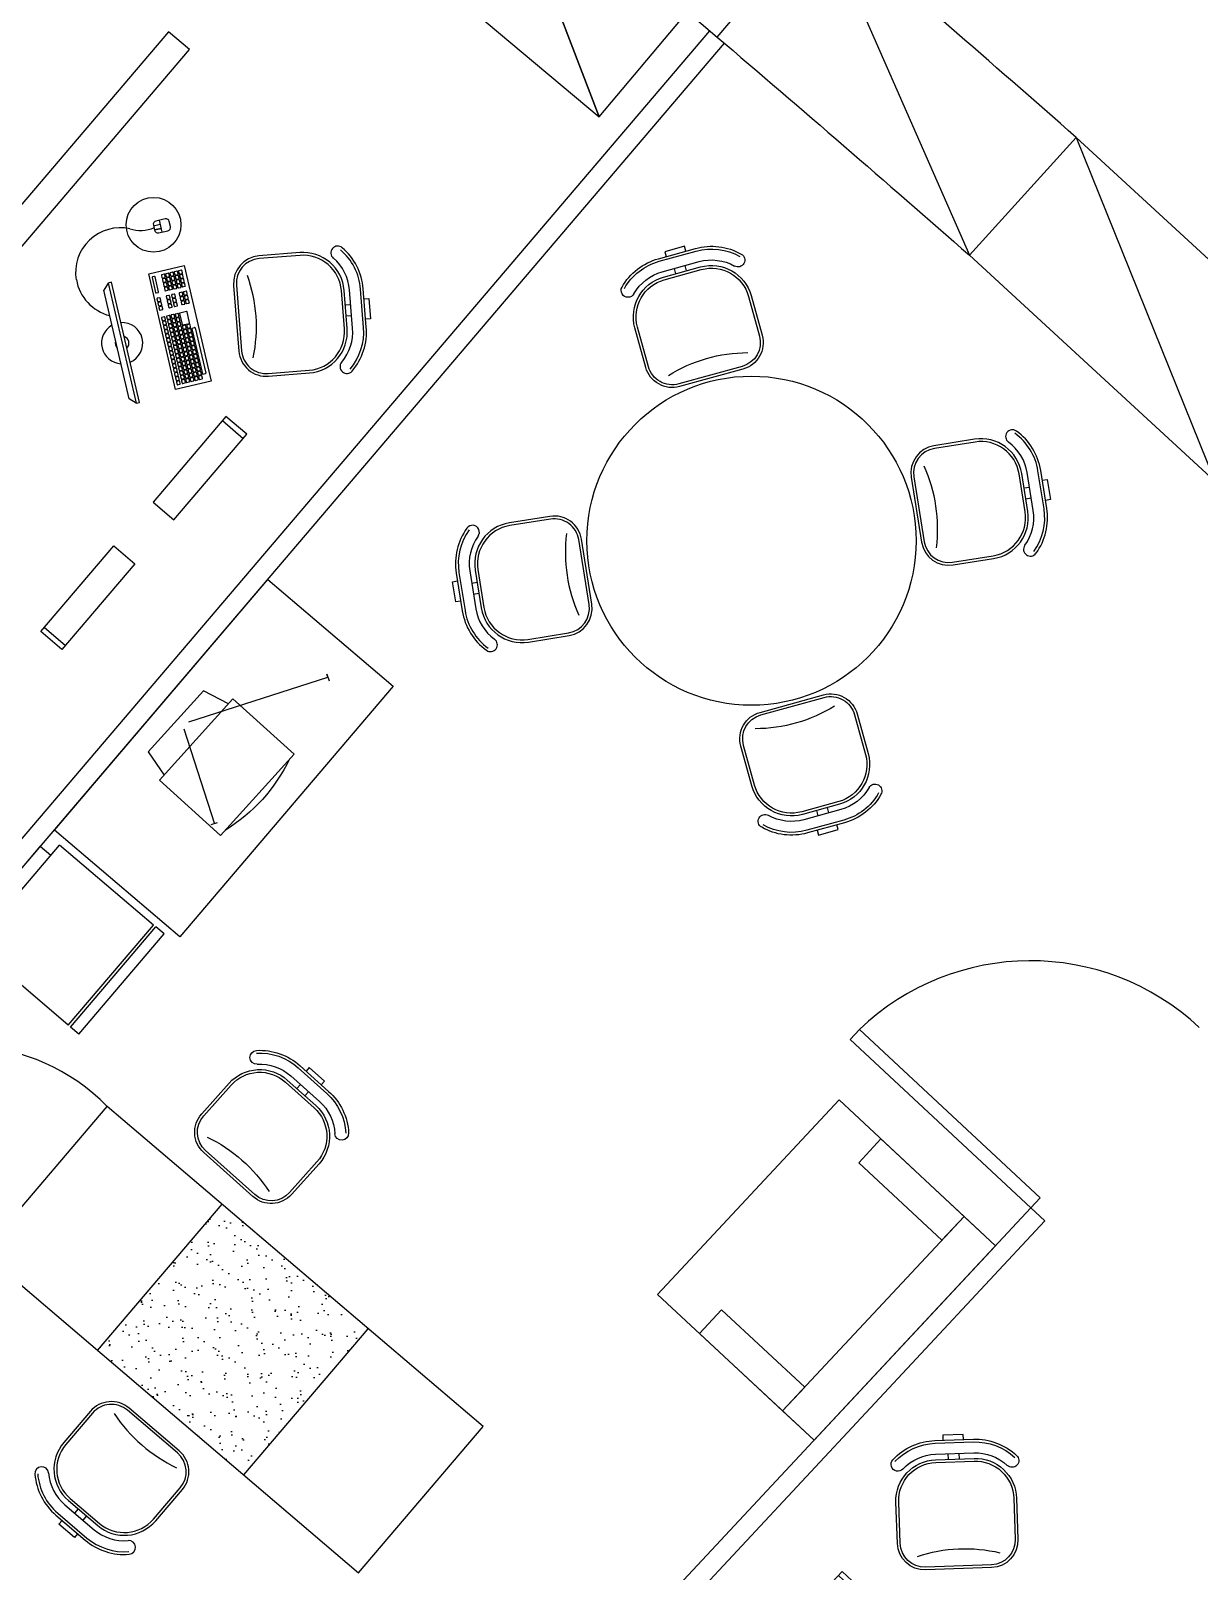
# Model space of a CAD drawing. Extents: x -1.7 to 87, y -33.6 to 19.
# Drawn here: x 64.12 to 68.38, y -17.84 to -12.22 of the extents above; entities that cross this region are included whole.
import ezdxf

# ---------------------------------------------------------------- set-up
doc = ezdxf.new("R2010")
doc.units = 0
for name, color, linetype in [('AR-ARMÁRIOS', 2, 'Continuous'), ('AR-DIV', 2, 'Continuous'), ('AR-HTC-MOB', 253, 'Continuous'), ('AR-MOB', 2, 'Continuous'), ('AR-POR', 1, 'Continuous')]:
    doc.layers.add(name, color=color, linetype=linetype)

# ---------------------------------------------------------------- blocks, each defined once
blk = doc.blocks.new('CADEIRA-S')
at = {"color": 2}
for p, q in [((0.0718, 0.2686), (-0.0682, 0.2686)), ((0.0718, 0.2186), (-0.0682, 0.2186)), ((0.0718, 0.1986), (-0.0682, 0.1986)), ((-0.2182, 0.0486), (-0.2182, -0.1014)), ((0.2218, -0.1014), (0.2218, 0.0486)), ((-0.1182, -0.2014), (0.1218, -0.2014))]:
    blk.add_line(p, q, dxfattribs=at)
at = {"color": 1}
for p, q in [((0.0718, 0.2586), (-0.0682, 0.2586)), ((0.0718, 0.1886), (-0.0682, 0.1886)), ((-0.0148, 0.1986), (-0.0149, 0.2186)), ((0.0252, 0.1986), (0.0251, 0.2186)), ((-0.2082, 0.0486), (-0.2082, -0.1014)), ((0.2118, -0.1014), (0.2118, 0.0486)), ((-0.1182, -0.1914), (0.1218, -0.1914))]:
    blk.add_line(p, q, dxfattribs=at)
at = {"color": 2}
blk.add_lwpolyline([(-0.032, 0.2686), (-0.032, 0.2867), (0.0426, 0.2867), (0.0426, 0.2686)], dxfattribs=at)
for centre, radius, start, end in [((-0.0682, 0.0486), 0.22, 90, 135), ((0.0718, 0.0486), 0.22, 45, 90), ((-0.2061, 0.1864), 0.025, 135, 315), ((-0.0682, 0.0486), 0.15, 90, 180), ((-0.0682, 0.0486), 0.17, 90, 135), ((0.0718, 0.0486), 0.17, 45, 90), ((0.0718, 0.0486), 0.15, 0, 90), ((0.2097, 0.1864), 0.025, 225, 45), ((-0.1182, -0.1014), 0.1, 180, 270), ((0.1218, -0.1014), 0.1, 270, 0)]:
    blk.add_arc(centre, radius, start, end, dxfattribs=at)
at = {"color": 1}
for centre, radius, start, end in [((-0.0682, 0.0486), 0.21, 90, 135), ((0.0718, 0.0486), 0.21, 45, 90), ((-0.0682, 0.0486), 0.14, 90, 180), ((0.0718, 0.0486), 0.14, 0, 90), ((-0.1182, -0.1014), 0.09, 180, 270), ((0.1218, -0.1014), 0.09, 270, 0), ((-0.0052, -0.6823), 0.5534, 73.6911, 105.2491)]:
    blk.add_arc(centre, radius, start, end, dxfattribs=at)
blk = doc.blocks.new('CPU')
at = {"color": 1}
blk.add_line((1.1721, 1.0512), (1.1721, 0.9512), dxfattribs=at)
blk.add_lwpolyline([(0.7821, 0.9512), (1.1921, 0.9512), (1.1921, 1.0512), (0.7821, 1.0512)], close=True, dxfattribs=at)
blk = doc.blocks.new('estacao de trabalho 290 x 150')
at = {"color": 252}
for p, q in [((-0.691, 0.7737), (-0.5904, 0.9098)), ((-0.681, 0.7663), (-0.5804, 0.9024)), ((-0.5808, 0.9046), (-0.5882, 0.9101)), ((-0.5718, 0.898), (-0.5753, 0.9006)), ((-0.6921, 0.7463), (-0.7165, 0.7132)), ((-0.6832, 0.7659), (-0.6907, 0.7714)), ((-0.6693, 0.7315), (-0.6898, 0.7467)), ((-0.6743, 0.7593), (-0.6777, 0.7619)), ((-0.7501, 0.6937), (-0.7475, 0.6972)), ((-0.7401, 0.6863), (-0.7375, 0.6898)), ((-0.7162, 0.711), (-0.6957, 0.6958)), ((-0.6934, 0.6962), (-0.669, 0.7293)), ((-0.7044, 0.5873), (-0.7381, 0.5416)), ((-0.7289, 0.5348), (-0.6952, 0.5804)), ((-0.6955, 0.5827), (-0.7022, 0.5876)), ((-0.7378, 0.5394), (-0.7311, 0.5345))]:
    blk.add_line(p, q, dxfattribs=at)
at = {"color": 2}
for p, q in [((-0.3423, 0.788), (-0.3379, 0.7583)), ((-0.3379, 0.7583), (-0.5801, 0.4305)), ((-0.8789, 0.4551), (-0.905, 0.4198)), ((-0.8758, 0.4167), (-0.8962, 0.4318)), ((-0.8666, 0.4291), (-0.887, 0.4442)), ((-0.887, 0.4442), (-0.8666, 0.4291)), ((-0.6097, 0.426), (-0.5801, 0.4305))]:
    blk.add_line(p, q, dxfattribs=at)
for points in [[(-0.8381, 0.5953), (-0.5809, 0.9435), (-0.4743, 0.8647), (-0.7315, 0.5165)], [(-1.45, 0), (1.45, 0), (1.45, 0.1), (-1.45, 0.1)]]:
    blk.add_lwpolyline(points, close=True, dxfattribs=at)
at = {"color": 252}
for points in [[(-0.5683, 0.8954), (-0.5753, 0.9006, 0.414214), (-0.5779, 0.9002), (-0.5831, 0.8932, 0.414214), (-0.5827, 0.8906), (-0.5757, 0.8854, 0.414214), (-0.5731, 0.8858), (-0.5679, 0.8928, 0.414214)], [(-0.5588, 0.9083), (-0.5658, 0.9134, 0.414214), (-0.5684, 0.913), (-0.5736, 0.9061, 0.414214), (-0.5732, 0.9034), (-0.5662, 0.8983, 0.414214), (-0.5636, 0.8987), (-0.5584, 0.9057, 0.414214)], [(-0.546, 0.8988), (-0.5529, 0.9039, 0.414214), (-0.5556, 0.9035), (-0.5607, 0.8966, 0.414214), (-0.5603, 0.8939), (-0.5533, 0.8888, 0.414214), (-0.5507, 0.8892), (-0.5456, 0.8962, 0.414214)], [(-0.6064, 0.844), (-0.6133, 0.8491, 0.414214), (-0.616, 0.8487), (-0.6211, 0.8417, 0.414214), (-0.6207, 0.8391), (-0.6137, 0.834, 0.414214), (-0.6111, 0.8344), (-0.606, 0.8413, 0.414214)], [(-0.5969, 0.8568), (-0.6038, 0.862, 0.414214), (-0.6065, 0.8616), (-0.6116, 0.8546, 0.414214), (-0.6112, 0.852), (-0.6042, 0.8468, 0.414214), (-0.6016, 0.8472), (-0.5965, 0.8542, 0.414214)], [(-0.5873, 0.8697), (-0.5943, 0.8748, 0.414214), (-0.5969, 0.8744), (-0.6021, 0.8675, 0.414214), (-0.6017, 0.8648), (-0.5947, 0.8597, 0.414214), (-0.5921, 0.8601), (-0.5869, 0.8671, 0.414214)], [(-0.584, 0.8473), (-0.5909, 0.8525, 0.414214), (-0.5936, 0.8521), (-0.5987, 0.8451, 0.414214), (-0.5983, 0.8425), (-0.5914, 0.8373, 0.414214), (-0.5887, 0.8377), (-0.5836, 0.8447, 0.414214)], [(-0.5778, 0.8826), (-0.5848, 0.8877, 0.414214), (-0.5874, 0.8873), (-0.5926, 0.8804, 0.414214), (-0.5922, 0.8777), (-0.5852, 0.8726, 0.414214), (-0.5826, 0.873), (-0.5774, 0.8799, 0.414214)], [(-0.5745, 0.8602), (-0.5814, 0.8653, 0.414214), (-0.5841, 0.8649), (-0.5892, 0.858, 0.414214), (-0.5888, 0.8553), (-0.5819, 0.8502, 0.414214), (-0.5792, 0.8506), (-0.5741, 0.8575, 0.414214)], [(-0.5711, 0.8378), (-0.5781, 0.843, 0.414214), (-0.5807, 0.8426), (-0.5859, 0.8356, 0.414214), (-0.5855, 0.833), (-0.5785, 0.8278, 0.414214), (-0.5759, 0.8282), (-0.5707, 0.8352, 0.414214)], [(-0.565, 0.8731), (-0.5719, 0.8782, 0.414214), (-0.5746, 0.8778), (-0.5797, 0.8708, 0.414214), (-0.5793, 0.8682), (-0.5724, 0.8631, 0.414214), (-0.5697, 0.8635), (-0.5646, 0.8704, 0.414214)], [(-0.5616, 0.8507), (-0.5686, 0.8558, 0.414214), (-0.5712, 0.8554), (-0.5763, 0.8485, 0.414214), (-0.5759, 0.8458), (-0.569, 0.8407, 0.414214), (-0.5663, 0.8411), (-0.5612, 0.848, 0.414214)], [(-0.5555, 0.8859), (-0.5624, 0.8911, 0.414214), (-0.5651, 0.8907), (-0.5702, 0.8837, 0.414214), (-0.5698, 0.8811), (-0.5629, 0.8759, 0.414214), (-0.5602, 0.8763), (-0.5551, 0.8833, 0.414214)], [(-0.5521, 0.8636), (-0.5591, 0.8687, 0.414214), (-0.5617, 0.8683), (-0.5668, 0.8613, 0.414214), (-0.5664, 0.8587), (-0.5595, 0.8536, 0.414214), (-0.5568, 0.8539), (-0.5517, 0.8609, 0.414214)], [(-0.5487, 0.8412), (-0.5557, 0.8463, 0.414214), (-0.5583, 0.8459), (-0.5635, 0.839, 0.414214), (-0.5631, 0.8363), (-0.5561, 0.8312, 0.414214), (-0.5535, 0.8316), (-0.5483, 0.8385, 0.414214)], [(-0.5426, 0.8764), (-0.5495, 0.8816, 0.414214), (-0.5522, 0.8812), (-0.5573, 0.8742, 0.414214), (-0.5569, 0.8716), (-0.55, 0.8664, 0.414214), (-0.5473, 0.8668), (-0.5422, 0.8738, 0.414214)], [(-0.5392, 0.854), (-0.5462, 0.8592, 0.414214), (-0.5488, 0.8588), (-0.554, 0.8518, 0.414214), (-0.5536, 0.8492), (-0.5466, 0.844, 0.414214), (-0.544, 0.8444), (-0.5388, 0.8514, 0.414214)], [(-0.5331, 0.8893), (-0.54, 0.8944, 0.414214), (-0.5427, 0.894), (-0.5478, 0.8871, 0.414214), (-0.5474, 0.8844), (-0.5405, 0.8793, 0.414214), (-0.5378, 0.8797), (-0.5327, 0.8866, 0.414214)], [(-0.5297, 0.8669), (-0.5367, 0.8721, 0.414214), (-0.5393, 0.8717), (-0.5445, 0.8647, 0.414214), (-0.5441, 0.8621), (-0.5371, 0.8569, 0.414214), (-0.5345, 0.8573), (-0.5293, 0.8643, 0.414214)], [(-0.5264, 0.8445), (-0.5333, 0.8497, 0.414214), (-0.536, 0.8493), (-0.5411, 0.8423, 0.414214), (-0.5407, 0.8397), (-0.5338, 0.8345, 0.414214), (-0.5311, 0.8349), (-0.526, 0.8419, 0.414214)], [(-0.5202, 0.8798), (-0.5272, 0.8849, 0.414214), (-0.5298, 0.8845), (-0.535, 0.8776, 0.414214), (-0.5346, 0.8749), (-0.5276, 0.8698, 0.414214), (-0.525, 0.8702), (-0.5198, 0.8771, 0.414214)], [(-0.5169, 0.8574), (-0.5238, 0.8625, 0.414214), (-0.5265, 0.8621), (-0.5316, 0.8552, 0.414214), (-0.5312, 0.8525), (-0.5242, 0.8474, 0.414214), (-0.5216, 0.8478), (-0.5165, 0.8548, 0.414214)], [(-0.5073, 0.8703), (-0.5143, 0.8754, 0.414214), (-0.5169, 0.875), (-0.5221, 0.8681, 0.414214), (-0.5217, 0.8654), (-0.5147, 0.8603, 0.414214), (-0.5121, 0.8607), (-0.507, 0.8676, 0.414214)], [(-0.501, 0.8466), (-0.508, 0.8518, 0.414214), (-0.5106, 0.8514), (-0.5158, 0.8444, 0.414214), (-0.5154, 0.8418), (-0.5084, 0.8366, 0.414214), (-0.5058, 0.837), (-0.5006, 0.844, 0.414214)], [(-0.4915, 0.8595), (-0.4985, 0.8646, 0.414214), (-0.5011, 0.8642), (-0.5063, 0.8573, 0.414214), (-0.5059, 0.8546), (-0.4989, 0.8495, 0.414214), (-0.4963, 0.8499), (-0.4911, 0.8569, 0.414214)], [(-0.6444, 0.7925), (-0.6513, 0.7976, 0.414214), (-0.654, 0.7972), (-0.6591, 0.7903, 0.414214), (-0.6587, 0.7876), (-0.6518, 0.7825, 0.414214), (-0.6491, 0.7829), (-0.644, 0.7898, 0.414214)], [(-0.6349, 0.8054), (-0.6418, 0.8105, 0.414214), (-0.6445, 0.8101), (-0.6496, 0.8031, 0.414214), (-0.6492, 0.8005), (-0.6423, 0.7954, 0.414214), (-0.6396, 0.7958), (-0.6345, 0.8027, 0.414214)], [(-0.6315, 0.783), (-0.6385, 0.7881, 0.414214), (-0.6411, 0.7877), (-0.6463, 0.7808, 0.414214), (-0.6459, 0.7781), (-0.6389, 0.773, 0.414214), (-0.6363, 0.7734), (-0.6311, 0.7803, 0.414214)], [(-0.6254, 0.8182), (-0.6323, 0.8234, 0.414214), (-0.635, 0.823), (-0.6401, 0.816, 0.414214), (-0.6397, 0.8134), (-0.6328, 0.8082, 0.414214), (-0.6301, 0.8086), (-0.625, 0.8156, 0.414214)], [(-0.622, 0.7958), (-0.629, 0.801, 0.414214), (-0.6316, 0.8006), (-0.6368, 0.7936, 0.414214), (-0.6364, 0.791), (-0.6294, 0.7858, 0.414214), (-0.6268, 0.7862), (-0.6216, 0.7932, 0.414214)], [(-0.6159, 0.8311), (-0.6228, 0.8362, 0.414214), (-0.6255, 0.8358), (-0.6306, 0.8289, 0.414214), (-0.6302, 0.8262), (-0.6233, 0.8211, 0.414214), (-0.6206, 0.8215), (-0.6155, 0.8284, 0.414214)], [(-0.6125, 0.8087), (-0.6195, 0.8139, 0.414214), (-0.6221, 0.8135), (-0.6272, 0.8065, 0.414214), (-0.6268, 0.8039), (-0.6199, 0.7987, 0.414214), (-0.6172, 0.7991), (-0.6121, 0.8061, 0.414214)], [(-0.6091, 0.7863), (-0.6161, 0.7915, 0.414214), (-0.6187, 0.7911), (-0.6239, 0.7841, 0.414214), (-0.6235, 0.7815), (-0.6165, 0.7763, 0.414214), (-0.6139, 0.7767), (-0.6087, 0.7837, 0.414214)], [(-0.603, 0.8216), (-0.61, 0.8267, 0.414214), (-0.6126, 0.8263), (-0.6177, 0.8194, 0.414214), (-0.6173, 0.8167), (-0.6104, 0.8116, 0.414214), (-0.6077, 0.812), (-0.6026, 0.8189, 0.414214)], [(-0.5996, 0.7992), (-0.6066, 0.8043, 0.414214), (-0.6092, 0.8039), (-0.6144, 0.797, 0.414214), (-0.614, 0.7943), (-0.607, 0.7892, 0.414214), (-0.6044, 0.7896), (-0.5992, 0.7966, 0.414214)], [(-0.5935, 0.8345), (-0.6004, 0.8396, 0.414214), (-0.6031, 0.8392), (-0.6082, 0.8322, 0.414214), (-0.6078, 0.8296), (-0.6009, 0.8245, 0.414214), (-0.5982, 0.8249), (-0.5931, 0.8318, 0.414214)], [(-0.5901, 0.8121), (-0.5971, 0.8172, 0.414214), (-0.5997, 0.8168), (-0.6049, 0.8099, 0.414214), (-0.6045, 0.8072), (-0.5975, 0.8021, 0.414214), (-0.5949, 0.8025), (-0.5897, 0.8094, 0.414214)], [(-0.5868, 0.7897), (-0.5937, 0.7948, 0.414214), (-0.5964, 0.7944), (-0.6015, 0.7875, 0.414214), (-0.6011, 0.7848), (-0.5942, 0.7797, 0.414214), (-0.5915, 0.7801), (-0.5864, 0.7871, 0.414214)], [(-0.5806, 0.8249), (-0.5876, 0.8301, 0.414214), (-0.5902, 0.8297), (-0.5954, 0.8227, 0.414214), (-0.595, 0.8201), (-0.588, 0.8149, 0.414214), (-0.5854, 0.8153), (-0.5802, 0.8223, 0.414214)], [(-0.5773, 0.8026), (-0.5842, 0.8077, 0.414214), (-0.5869, 0.8073), (-0.592, 0.8004, 0.414214), (-0.5916, 0.7977), (-0.5846, 0.7926, 0.414214), (-0.582, 0.793), (-0.5769, 0.7999, 0.414214)], [(-0.5678, 0.8154), (-0.5747, 0.8206, 0.414214), (-0.5774, 0.8202), (-0.5825, 0.8132, 0.414214), (-0.5821, 0.8106), (-0.5751, 0.8054, 0.414214), (-0.5725, 0.8058), (-0.5674, 0.8128, 0.414214)], [(-0.5644, 0.7931), (-0.5713, 0.7982, 0.414214), (-0.574, 0.7978), (-0.5791, 0.7908, 0.414214), (-0.5787, 0.7882), (-0.5718, 0.7831, 0.414214), (-0.5691, 0.7835), (-0.564, 0.7904, 0.414214)], [(-0.5582, 0.8283), (-0.5652, 0.8334, 0.414214), (-0.5678, 0.833), (-0.573, 0.8261, 0.414214), (-0.5726, 0.8234), (-0.5656, 0.8183, 0.414214), (-0.563, 0.8187), (-0.5578, 0.8257, 0.414214)], [(-0.5549, 0.8059), (-0.5618, 0.8111, 0.414214), (-0.5645, 0.8107), (-0.5696, 0.8037, 0.414214), (-0.5692, 0.8011), (-0.5623, 0.7959, 0.414214), (-0.5596, 0.7963), (-0.5545, 0.8033, 0.414214)], [(-0.5486, 0.7823), (-0.5555, 0.7874, 0.414214), (-0.5582, 0.787), (-0.5633, 0.7801, 0.414214), (-0.5629, 0.7774), (-0.556, 0.7723, 0.414214), (-0.5533, 0.7727), (-0.5482, 0.7796, 0.414214)], [(-0.5454, 0.8188), (-0.5523, 0.8239, 0.414214), (-0.555, 0.8235), (-0.5601, 0.8166, 0.414214), (-0.5597, 0.8139), (-0.5528, 0.8088, 0.414214), (-0.5501, 0.8092), (-0.545, 0.8162, 0.414214)], [(-0.5391, 0.7952), (-0.546, 0.8003, 0.414214), (-0.5487, 0.7999), (-0.5538, 0.7929, 0.414214), (-0.5534, 0.7903), (-0.5464, 0.7852, 0.414214), (-0.5438, 0.7856), (-0.5387, 0.7925, 0.414214)], [(-0.5359, 0.8317), (-0.5428, 0.8368, 0.414214), (-0.5455, 0.8364), (-0.5506, 0.8295, 0.414214), (-0.5502, 0.8268), (-0.5433, 0.8217, 0.414214), (-0.5406, 0.8221), (-0.5355, 0.829, 0.414214)], [(-0.5295, 0.808), (-0.5365, 0.8132, 0.414214), (-0.5391, 0.8128), (-0.5443, 0.8058, 0.414214), (-0.5439, 0.8032), (-0.5369, 0.798, 0.414214), (-0.5343, 0.7984), (-0.5292, 0.8054, 0.414214)], [(-0.52, 0.8209), (-0.527, 0.826, 0.414214), (-0.5296, 0.8256), (-0.5348, 0.8187, 0.414214), (-0.5344, 0.816), (-0.5274, 0.8109, 0.414214), (-0.5248, 0.8113), (-0.5196, 0.8182, 0.414214)], [(-0.5105, 0.8338), (-0.5175, 0.8389, 0.414214), (-0.5201, 0.8385), (-0.5253, 0.8315, 0.414214), (-0.5249, 0.8289), (-0.5179, 0.8238, 0.414214), (-0.5153, 0.8242), (-0.5101, 0.8311, 0.414214)], [(-0.6729, 0.7539), (-0.6799, 0.759, 0.414214), (-0.6825, 0.7586), (-0.6877, 0.7517, 0.414214), (-0.6873, 0.749), (-0.6803, 0.7439, 0.414214), (-0.6777, 0.7443), (-0.6725, 0.7512, 0.414214)], [(-0.6634, 0.7667), (-0.6704, 0.7719, 0.414214), (-0.673, 0.7715), (-0.6781, 0.7645, 0.414214), (-0.6777, 0.7619), (-0.6708, 0.7567, 0.414214), (-0.6681, 0.7571), (-0.663, 0.7641, 0.414214)], [(-0.66, 0.7444), (-0.667, 0.7495, 0.414214), (-0.6696, 0.7491), (-0.6748, 0.7422, 0.414214), (-0.6744, 0.7395), (-0.6674, 0.7344, 0.414214), (-0.6648, 0.7348), (-0.6596, 0.7417, 0.414214)], [(-0.6539, 0.7796), (-0.6608, 0.7848, 0.414214), (-0.6635, 0.7844), (-0.6686, 0.7774, 0.414214), (-0.6682, 0.7748), (-0.6613, 0.7696, 0.414214), (-0.6586, 0.77), (-0.6535, 0.777, 0.414214)], [(-0.6505, 0.7572), (-0.6575, 0.7624, 0.414214), (-0.6601, 0.762), (-0.6653, 0.755, 0.414214), (-0.6649, 0.7524), (-0.6579, 0.7472, 0.414214), (-0.6553, 0.7476), (-0.6501, 0.7546, 0.414214)], [(-0.6472, 0.7349), (-0.6541, 0.74, 0.414214), (-0.6568, 0.7396), (-0.6619, 0.7326, 0.414214), (-0.6615, 0.73), (-0.6546, 0.7249, 0.414214), (-0.6519, 0.7253), (-0.6468, 0.7322, 0.414214)], [(-0.641, 0.7701), (-0.648, 0.7752, 0.414214), (-0.6506, 0.7748), (-0.6558, 0.7679, 0.414214), (-0.6554, 0.7652), (-0.6484, 0.7601, 0.414214), (-0.6458, 0.7605), (-0.6406, 0.7675, 0.414214)], [(-0.6377, 0.7477), (-0.6446, 0.7529, 0.414214), (-0.6473, 0.7525), (-0.6524, 0.7455, 0.414214), (-0.652, 0.7429), (-0.6451, 0.7377, 0.414214), (-0.6424, 0.7381), (-0.6373, 0.7451, 0.414214)], [(-0.6343, 0.7254), (-0.6413, 0.7305, 0.414214), (-0.6439, 0.7301), (-0.649, 0.7231, 0.414214), (-0.6486, 0.7205), (-0.6417, 0.7154, 0.414214), (-0.639, 0.7158), (-0.6339, 0.7227, 0.414214)], [(-0.6282, 0.7606), (-0.6351, 0.7657, 0.414214), (-0.6378, 0.7653), (-0.6429, 0.7584, 0.414214), (-0.6425, 0.7557), (-0.6355, 0.7506, 0.414214), (-0.6329, 0.751), (-0.6278, 0.758, 0.414214)], [(-0.6248, 0.7382), (-0.6317, 0.7434, 0.414214), (-0.6344, 0.743), (-0.6395, 0.736, 0.414214), (-0.6391, 0.7334), (-0.6322, 0.7282, 0.414214), (-0.6295, 0.7286), (-0.6244, 0.7356, 0.414214)], [(-0.6187, 0.7735), (-0.6256, 0.7786, 0.414214), (-0.6283, 0.7782), (-0.6334, 0.7713, 0.414214), (-0.633, 0.7686), (-0.626, 0.7635, 0.414214), (-0.6234, 0.7639), (-0.6183, 0.7708, 0.414214)], [(-0.6153, 0.7511), (-0.6222, 0.7562, 0.414214), (-0.6249, 0.7558), (-0.63, 0.7489, 0.414214), (-0.6296, 0.7462), (-0.6227, 0.7411, 0.414214), (-0.62, 0.7415), (-0.6149, 0.7484, 0.414214)], [(-0.6119, 0.7287), (-0.6189, 0.7339, 0.414214), (-0.6215, 0.7335), (-0.6267, 0.7265, 0.414214), (-0.6263, 0.7239), (-0.6193, 0.7187, 0.414214), (-0.6167, 0.7191), (-0.6115, 0.7261, 0.414214)], [(-0.6058, 0.764), (-0.6127, 0.7691, 0.414214), (-0.6154, 0.7687), (-0.6205, 0.7617, 0.414214), (-0.6201, 0.7591), (-0.6132, 0.754, 0.414214), (-0.6105, 0.7544), (-0.6054, 0.7613, 0.414214)], [(-0.6024, 0.7416), (-0.6094, 0.7467, 0.414214), (-0.612, 0.7463), (-0.6172, 0.7394, 0.414214), (-0.6168, 0.7367), (-0.6098, 0.7316, 0.414214), (-0.6072, 0.732), (-0.602, 0.7389, 0.414214)], [(-0.5963, 0.7768), (-0.6032, 0.782, 0.414214), (-0.6059, 0.7816), (-0.611, 0.7746, 0.414214), (-0.6106, 0.772), (-0.6037, 0.7668, 0.414214), (-0.601, 0.7672), (-0.5959, 0.7742, 0.414214)], [(-0.5929, 0.7545), (-0.5999, 0.7596, 0.414214), (-0.6025, 0.7592), (-0.6077, 0.7522, 0.414214), (-0.6073, 0.7496), (-0.6003, 0.7445, 0.414214), (-0.5977, 0.7449), (-0.5925, 0.7518, 0.414214)], [(-0.5866, 0.7308), (-0.5935, 0.7359, 0.414214), (-0.5962, 0.7356), (-0.6013, 0.7286, 0.414214), (-0.6009, 0.7259), (-0.594, 0.7208, 0.414214), (-0.5913, 0.7212), (-0.5862, 0.7282, 0.414214)], [(-0.5834, 0.7673), (-0.5904, 0.7725, 0.414214), (-0.593, 0.7721), (-0.5981, 0.7651, 0.414214), (-0.5977, 0.7625), (-0.5908, 0.7573, 0.414214), (-0.5881, 0.7577), (-0.583, 0.7647, 0.414214)], [(-0.5771, 0.7437), (-0.584, 0.7488, 0.414214), (-0.5867, 0.7484), (-0.5918, 0.7415, 0.414214), (-0.5914, 0.7388), (-0.5845, 0.7337, 0.414214), (-0.5818, 0.7341), (-0.5767, 0.741, 0.414214)], [(-0.5739, 0.7802), (-0.5809, 0.7853, 0.414214), (-0.5835, 0.7849), (-0.5886, 0.778, 0.414214), (-0.5882, 0.7753), (-0.5813, 0.7702, 0.414214), (-0.5786, 0.7706), (-0.5735, 0.7775, 0.414214)], [(-0.5676, 0.7566), (-0.5745, 0.7617, 0.414214), (-0.5772, 0.7613), (-0.5823, 0.7543, 0.414214), (-0.5819, 0.7517), (-0.575, 0.7465, 0.414214), (-0.5723, 0.7469), (-0.5672, 0.7539, 0.414214)], [(-0.5581, 0.7694), (-0.565, 0.7746, 0.414214), (-0.5677, 0.7742), (-0.5728, 0.7672, 0.414214), (-0.5724, 0.7646), (-0.5655, 0.7594, 0.414214), (-0.5628, 0.7598), (-0.5577, 0.7668, 0.414214)], [(-0.7474, 0.6796), (-0.7544, 0.6847, 0.414214), (-0.757, 0.6843), (-0.7621, 0.6773, 0.414214), (-0.7617, 0.6747), (-0.7548, 0.6696, 0.414214), (-0.7521, 0.67), (-0.747, 0.6769, 0.414214)], [(-0.7379, 0.6924), (-0.7448, 0.6976, 0.414214), (-0.7475, 0.6972), (-0.7526, 0.6902, 0.414214), (-0.7522, 0.6876), (-0.7453, 0.6824, 0.414214), (-0.7426, 0.6828), (-0.7375, 0.6898, 0.414214)], [(-0.7345, 0.6701), (-0.7415, 0.6752, 0.414214), (-0.7441, 0.6748), (-0.7493, 0.6678, 0.414214), (-0.7489, 0.6652), (-0.7419, 0.6601, 0.414214), (-0.7393, 0.6605), (-0.7341, 0.6674, 0.414214)], [(-0.725, 0.6829), (-0.732, 0.6881, 0.414214), (-0.7346, 0.6877), (-0.7398, 0.6807, 0.414214), (-0.7394, 0.6781), (-0.7324, 0.6729, 0.414214), (-0.7298, 0.6733), (-0.7246, 0.6803, 0.414214)], [(-0.6757, 0.6963), (-0.6826, 0.7014, 0.414214), (-0.6853, 0.701), (-0.6904, 0.694, 0.414214), (-0.69, 0.6914), (-0.6831, 0.6863, 0.414214), (-0.6804, 0.6867), (-0.6753, 0.6936, 0.414214)], [(-0.6662, 0.7091), (-0.6731, 0.7143, 0.414214), (-0.6758, 0.7139), (-0.6809, 0.7069, 0.414214), (-0.6805, 0.7043), (-0.6736, 0.6991, 0.414214), (-0.6709, 0.6995), (-0.6658, 0.7065, 0.414214)], [(-0.6628, 0.6867), (-0.6698, 0.6919, 0.414214), (-0.6724, 0.6915), (-0.6776, 0.6845, 0.414214), (-0.6772, 0.6819), (-0.6702, 0.6767, 0.414214), (-0.6676, 0.6771), (-0.6624, 0.6841, 0.414214)], [(-0.6567, 0.722), (-0.6636, 0.7271, 0.414214), (-0.6663, 0.7267), (-0.6714, 0.7198, 0.414214), (-0.671, 0.7171), (-0.6641, 0.712, 0.414214), (-0.6614, 0.7124), (-0.6563, 0.7193, 0.414214)], [(-0.6533, 0.6996), (-0.6603, 0.7048, 0.414214), (-0.6629, 0.7044), (-0.6681, 0.6974, 0.414214), (-0.6677, 0.6948), (-0.6607, 0.6896, 0.414214), (-0.6581, 0.69), (-0.6529, 0.697, 0.414214)], [(-0.65, 0.6772), (-0.6569, 0.6824, 0.414214), (-0.6596, 0.682), (-0.6647, 0.675, 0.414214), (-0.6643, 0.6724), (-0.6573, 0.6672, 0.414214), (-0.6547, 0.6676), (-0.6496, 0.6746, 0.414214)], [(-0.6438, 0.7125), (-0.6508, 0.7176, 0.414214), (-0.6534, 0.7172), (-0.6586, 0.7103, 0.414214), (-0.6582, 0.7076), (-0.6512, 0.7025, 0.414214), (-0.6486, 0.7029), (-0.6434, 0.7098, 0.414214)], [(-0.6405, 0.6901), (-0.6474, 0.6952, 0.414214), (-0.65, 0.6948), (-0.6552, 0.6879, 0.414214), (-0.6548, 0.6852), (-0.6478, 0.6801, 0.414214), (-0.6452, 0.6805), (-0.6401, 0.6875, 0.414214)], [(-0.6309, 0.703), (-0.6379, 0.7081, 0.414214), (-0.6405, 0.7077), (-0.6457, 0.7008, 0.414214), (-0.6453, 0.6981), (-0.6383, 0.693, 0.414214), (-0.6357, 0.6934), (-0.6305, 0.7003, 0.414214)], [(-0.6246, 0.6793), (-0.6316, 0.6845, 0.414214), (-0.6342, 0.6841), (-0.6394, 0.6771, 0.414214), (-0.639, 0.6745), (-0.632, 0.6693, 0.414214), (-0.6294, 0.6697), (-0.6242, 0.6767, 0.414214)], [(-0.6214, 0.7158), (-0.6284, 0.721, 0.414214), (-0.631, 0.7206), (-0.6362, 0.7136, 0.414214), (-0.6358, 0.711), (-0.6288, 0.7058, 0.414214), (-0.6262, 0.7062), (-0.621, 0.7132, 0.414214)], [(-0.6151, 0.6922), (-0.6221, 0.6973, 0.414214), (-0.6247, 0.6969), (-0.6299, 0.69, 0.414214), (-0.6295, 0.6873), (-0.6225, 0.6822, 0.414214), (-0.6199, 0.6826), (-0.6147, 0.6896, 0.414214)], [(-0.6056, 0.7051), (-0.6126, 0.7102, 0.414214), (-0.6152, 0.7098), (-0.6203, 0.7029, 0.414214), (-0.6199, 0.7002), (-0.613, 0.6951, 0.414214), (-0.6103, 0.6955), (-0.6052, 0.7024, 0.414214)], [(-0.5961, 0.7179), (-0.6031, 0.7231, 0.414214), (-0.6057, 0.7227), (-0.6108, 0.7157, 0.414214), (-0.6104, 0.7131), (-0.6035, 0.7079, 0.414214), (-0.6008, 0.7083), (-0.5957, 0.7153, 0.414214)], [(-0.7942, 0.6161), (-0.8012, 0.6212, 0.414214), (-0.8038, 0.6208), (-0.809, 0.6139, 0.414214), (-0.8086, 0.6112), (-0.8016, 0.6061, 0.414214), (-0.799, 0.6065), (-0.7938, 0.6135, 0.414214)], [(-0.7847, 0.629), (-0.7917, 0.6341, 0.414214), (-0.7943, 0.6337), (-0.7995, 0.6268, 0.414214), (-0.7991, 0.6241), (-0.7921, 0.619, 0.414214), (-0.7895, 0.6194), (-0.7843, 0.6263, 0.414214)], [(-0.7752, 0.6418), (-0.7822, 0.647, 0.414214), (-0.7848, 0.6466), (-0.79, 0.6396, 0.414214), (-0.7896, 0.637), (-0.7826, 0.6318, 0.414214), (-0.78, 0.6322), (-0.7748, 0.6392, 0.414214)], [(-0.7719, 0.6195), (-0.7788, 0.6246, 0.414214), (-0.7815, 0.6242), (-0.7866, 0.6173, 0.414214), (-0.7862, 0.6146), (-0.7793, 0.6095, 0.414214), (-0.7766, 0.6099), (-0.7715, 0.6168, 0.414214)], [(-0.7624, 0.6323), (-0.7693, 0.6375, 0.414214), (-0.772, 0.6371), (-0.7771, 0.6301, 0.414214), (-0.7767, 0.6275), (-0.7698, 0.6223, 0.414214), (-0.7671, 0.6227), (-0.762, 0.6297, 0.414214)], [(-0.7569, 0.6667), (-0.7639, 0.6718, 0.414214), (-0.7665, 0.6714), (-0.7716, 0.6645, 0.414214), (-0.7713, 0.6618), (-0.7643, 0.6567, 0.414214), (-0.7617, 0.6571), (-0.7565, 0.664, 0.414214)], [(-0.7495, 0.6228), (-0.7564, 0.628, 0.414214), (-0.7591, 0.6276), (-0.7642, 0.6206, 0.414214), (-0.7638, 0.618), (-0.7569, 0.6128, 0.414214), (-0.7542, 0.6132), (-0.7491, 0.6202, 0.414214)], [(-0.744, 0.6572), (-0.751, 0.6623, 0.414214), (-0.7536, 0.6619), (-0.7588, 0.655, 0.414214), (-0.7584, 0.6523), (-0.7514, 0.6472, 0.414214), (-0.7488, 0.6476), (-0.7436, 0.6545, 0.414214)], [(-0.7366, 0.6133), (-0.7436, 0.6185, 0.414214), (-0.7462, 0.6181), (-0.7514, 0.6111, 0.414214), (-0.751, 0.6085), (-0.744, 0.6033, 0.414214), (-0.7414, 0.6037), (-0.7362, 0.6107, 0.414214)], [(-0.7211, 0.6406), (-0.7281, 0.6458, 0.414214), (-0.7307, 0.6454), (-0.7359, 0.6384, 0.414214), (-0.7355, 0.6358), (-0.7285, 0.6306, 0.414214), (-0.7259, 0.631), (-0.7207, 0.638, 0.414214)], [(-0.7116, 0.6535), (-0.7186, 0.6586, 0.414214), (-0.7212, 0.6582), (-0.7264, 0.6513, 0.414214), (-0.726, 0.6486), (-0.719, 0.6435, 0.414214), (-0.7164, 0.6439), (-0.7112, 0.6508, 0.414214)], [(-0.7047, 0.629), (-0.7117, 0.6342, 0.414214), (-0.7143, 0.6338), (-0.7195, 0.6268, 0.414214), (-0.7191, 0.6242), (-0.7121, 0.619, 0.414214), (-0.7095, 0.6194), (-0.7043, 0.6264, 0.414214)], [(-0.7021, 0.6664), (-0.7091, 0.6715, 0.414214), (-0.7117, 0.6711), (-0.7169, 0.6641, 0.414214), (-0.7165, 0.6615), (-0.7095, 0.6564, 0.414214), (-0.7069, 0.6568), (-0.7017, 0.6637, 0.414214)], [(-0.6952, 0.6419), (-0.7022, 0.647, 0.414214), (-0.7048, 0.6466), (-0.7099, 0.6397, 0.414214), (-0.7095, 0.637), (-0.7026, 0.6319, 0.414214), (-0.6999, 0.6323), (-0.6948, 0.6392, 0.414214)], [(-0.6857, 0.6548), (-0.6927, 0.6599, 0.414214), (-0.6953, 0.6595), (-0.7004, 0.6525, 0.414214), (-0.7, 0.6499), (-0.6931, 0.6448, 0.414214), (-0.6904, 0.6451), (-0.6853, 0.6521, 0.414214)], [(-0.667, 0.6215), (-0.674, 0.6266, 0.414214), (-0.6766, 0.6262), (-0.6818, 0.6192, 0.414214), (-0.6814, 0.6166), (-0.6744, 0.6115, 0.414214), (-0.6718, 0.6119), (-0.6666, 0.6188, 0.414214)], [(-0.6575, 0.6343), (-0.6645, 0.6395, 0.414214), (-0.6671, 0.6391), (-0.6723, 0.6321, 0.414214), (-0.6719, 0.6295), (-0.6649, 0.6243, 0.414214), (-0.6623, 0.6247), (-0.6571, 0.6317, 0.414214)], [(-0.6341, 0.6665), (-0.6411, 0.6716, 0.414214), (-0.6437, 0.6712), (-0.6489, 0.6643, 0.414214), (-0.6485, 0.6616), (-0.6415, 0.6565, 0.414214), (-0.6389, 0.6569), (-0.6337, 0.6638, 0.414214)], [(-0.8038, 0.6032), (-0.8107, 0.6084, 0.414214), (-0.8134, 0.608), (-0.8185, 0.601, 0.414214), (-0.8181, 0.5984), (-0.8111, 0.5932, 0.414214), (-0.8085, 0.5936), (-0.8034, 0.6006, 0.414214)], [(-0.7909, 0.5937), (-0.7978, 0.5989, 0.414214), (-0.8005, 0.5985), (-0.8056, 0.5915, 0.414214), (-0.8052, 0.5889), (-0.7983, 0.5837, 0.414214), (-0.7956, 0.5841), (-0.7905, 0.5911, 0.414214)], [(-0.7814, 0.6066), (-0.7883, 0.6117, 0.414214), (-0.791, 0.6113), (-0.7961, 0.6044, 0.414214), (-0.7957, 0.6017), (-0.7888, 0.5966, 0.414214), (-0.7861, 0.597), (-0.781, 0.604, 0.414214)], [(-0.778, 0.5842), (-0.785, 0.5894, 0.414214), (-0.7876, 0.589), (-0.7928, 0.582, 0.414214), (-0.7924, 0.5794), (-0.7854, 0.5742, 0.414214), (-0.7828, 0.5746), (-0.7776, 0.5816, 0.414214)], [(-0.7685, 0.5971), (-0.7755, 0.6022, 0.414214), (-0.7781, 0.6018), (-0.7832, 0.5949, 0.414214), (-0.7828, 0.5922), (-0.7759, 0.5871, 0.414214), (-0.7732, 0.5875), (-0.7681, 0.5944, 0.414214)], [(-0.7651, 0.5747), (-0.7721, 0.5799, 0.414214), (-0.7747, 0.5795), (-0.7799, 0.5725, 0.414214), (-0.7795, 0.5699), (-0.7725, 0.5647, 0.414214), (-0.7699, 0.5651), (-0.7647, 0.5721, 0.414214)], [(-0.759, 0.61), (-0.766, 0.6151, 0.414214), (-0.7686, 0.6147), (-0.7737, 0.6077, 0.414214), (-0.7733, 0.6051), (-0.7664, 0.6, 0.414214), (-0.7637, 0.6004), (-0.7586, 0.6073, 0.414214)], [(-0.7556, 0.5876), (-0.7626, 0.5927, 0.414214), (-0.7652, 0.5923), (-0.7704, 0.5854, 0.414214), (-0.77, 0.5827), (-0.763, 0.5776, 0.414214), (-0.7604, 0.578), (-0.7552, 0.5849, 0.414214)], [(-0.7523, 0.5652), (-0.7592, 0.5703, 0.414214), (-0.7619, 0.5699), (-0.767, 0.563, 0.414214), (-0.7666, 0.5603), (-0.7597, 0.5552, 0.414214), (-0.757, 0.5556), (-0.7519, 0.5626, 0.414214)], [(-0.7461, 0.6005), (-0.7531, 0.6056, 0.414214), (-0.7557, 0.6052), (-0.7609, 0.5982, 0.414214), (-0.7605, 0.5956), (-0.7535, 0.5905, 0.414214), (-0.7509, 0.5909), (-0.7457, 0.5978, 0.414214)], [(-0.7428, 0.5781), (-0.7497, 0.5832, 0.414214), (-0.7524, 0.5828), (-0.7575, 0.5759, 0.414214), (-0.7571, 0.5732), (-0.7502, 0.5681, 0.414214), (-0.7475, 0.5685), (-0.7424, 0.5754, 0.414214)], [(-0.7333, 0.5909), (-0.7402, 0.5961, 0.414214), (-0.7429, 0.5957), (-0.748, 0.5887, 0.414214), (-0.7476, 0.5861), (-0.7407, 0.5809, 0.414214), (-0.738, 0.5813), (-0.7329, 0.5883, 0.414214)], [(-0.7238, 0.6038), (-0.7307, 0.609, 0.414214), (-0.7334, 0.6086), (-0.7385, 0.6016, 0.414214), (-0.7381, 0.599), (-0.7311, 0.5938, 0.414214), (-0.7285, 0.5942), (-0.7234, 0.6012, 0.414214)], [(-0.6766, 0.6086), (-0.6835, 0.6137, 0.414214), (-0.6862, 0.6133), (-0.6913, 0.6064, 0.414214), (-0.6909, 0.6037), (-0.6839, 0.5986, 0.414214), (-0.6813, 0.599), (-0.6762, 0.6059, 0.414214)]]:
    blk.add_lwpolyline(points, format="xyb", close=True, dxfattribs=at)
at = {"color": 1}
blk.add_lwpolyline([(-0.3524, 0.7954), (-0.6198, 0.4335), (-0.6097, 0.426), (-0.3423, 0.788)], close=True, dxfattribs=at)
at = {"color": 2}
blk.add_lwpolyline([(-0.925, 0.4502, 0.414214), (-0.9224, 0.4327), (-0.8947, 0.4122, 0.414214), (-0.8772, 0.4148), (-0.8659, 0.43, 0.414214), (-0.8686, 0.4475), (-0.8963, 0.468, 0.414214), (-0.9138, 0.4654)], format="xyb", close=True, dxfattribs=at)
at = {"color": 1}
blk.add_circle((-0.8788, 0.4144), 0.1, dxfattribs=at)
at = {"color": 252}
for centre, start, end in [((-0.5891, 0.9088), 53.544, 143.544), ((-0.5817, 0.9033), 323.544, 53.544), ((-0.6908, 0.7454), 53.544, 143.544), ((-0.6897, 0.7727), 143.544, 233.544), ((-0.6823, 0.7672), 233.544, 323.544), ((-0.6703, 0.7302), 323.544, 53.544), ((-0.7153, 0.7123), 143.544, 233.544), ((-0.6947, 0.6971), 233.544, 323.544), ((-0.7031, 0.5863), 53.544, 143.544), ((-0.6965, 0.5814), 323.544, 53.544), ((-0.7368, 0.5407), 143.544, 233.544), ((-0.7302, 0.5358), 233.544, 323.544)]:
    blk.add_arc(centre, 0.0016, start, end, dxfattribs=at)
at = {"color": 1}
for radius, start, end in [(0.075, 63.138, 223.9499), (0.075, 249.9739, 37.114), (0.025, 83.544, 203.544), (0.025, 291.5959, 355.492)]:
    blk.add_arc((-0.476, 0.607), radius, start, end, dxfattribs=at)
at = {"color": 2}
for centre, radius, start, end in [((-0.6697, 0.4348), 0.1637, 320.1264, 26.4045), ((-0.9266, 0.3121), 0.1233, 21.9141, 63.4984), ((-0.6679, 0.436), 0.164, 208.3713, 319.659)]:
    blk.add_arc(centre, radius, start, end, dxfattribs=at)
at = {"extrusion": (0, 0, -1), "xscale": -1, "zscale": -1, "rotation": 314.9999999999914}
blk.add_blockref('CADEIRA-S', (0.9586, 1.0061), dxfattribs=at)
at = {"rotation": 180.0250248330859}
blk.add_blockref('CPU', (0.6734, 2.1201), dxfattribs=at)
at = {"xscale": -1, "rotation": 179.974975166914}
blk.add_blockref('CPU', (-0.675, 2.115), dxfattribs=at)
blk = doc.blocks.new('armario base 90x50')
at = {"color": 1}
for points in [[(0.25, 0), (-0.25, -0.9), (0.25, -0.9)], [(0.25, 0), (-0.25, 0), (-0.25, -0.9)]]:
    blk.add_lwpolyline(points, close=True, dxfattribs=at)
at = {"color": 2}
blk.add_lwpolyline([(-0.25, -0.9), (0.25, -0.9), (0.25, 0), (-0.25, 0)], close=True, dxfattribs=at)
blk = doc.blocks.new('SOFÁ1')
at = {"color": 2}
for p, q in [((0, 0.485), (0.78, 0.485)), ((0.78, 0.485), (0.78, -0.485)), ((0.78, -0.485), (0, -0.485))]:
    blk.add_line(p, q, dxfattribs=at)
for points in [[(0.78, -0.485), (0, -0.485), (0, 0.485), (0.78, 0.485)], [(0, -0.485), (0.1565, -0.485), (0.1565, 0.485), (0, 0.485)]]:
    blk.add_lwpolyline(points, close=True, dxfattribs=at)
at = {"color": 1}
for points in [[(0.1565, 0.366), (0.1565, 0.485), (0.5711, 0.485), (0.5711, 0.366)], [(0.1565, -0.485), (0.1565, -0.367), (0.5711, -0.367), (0.5711, -0.485)]]:
    blk.add_lwpolyline(points, close=True, dxfattribs=at)
blk = doc.blocks.new('mesasegedam2')
at = {"layer": 'AR-HTC-MOB'}
h = blk.add_hatch(dxfattribs=at)
h.set_pattern_fill('AR-SAND', color=256, scale=0.05, style=0)
h.set_pattern_definition([(37.5, (0, 0), (-0.003149668, 0.0963411885), [0, -0.076, 0, -0.085, 0, -0.08125]), (7.5, (0, 0), (0.088488835, 0.141107303), [0, -0.041, 0, -0.0685, 0, -0.02625]), (327.5, (-0.0615, 0), (0.155707093, 0.000282953), [0, -0.025, 0, -0.09, 0, -0.1175]), (317.5, (-0.0615, 0), (0.15030633, 0.043883778), [0, -0.0125, 0, -0.059, 0, -0.0675])])
h.paths.add_polyline_path([(672.756, 350.2489), (672.056, 350.2489), (672.056, 349.5489), (672.756, 349.5489)])
at = {"color": 2}
for p, q in [((671.506, 349.5489), (671.506, 350.2489)), ((673.306, 350.2489), (671.506, 350.2489)), ((672.756, 349.5489), (672.756, 350.2489)), ((673.306, 349.5489), (673.306, 350.2489)), ((670.706, 349.4489), (670.706, 349.6489)), ((671.506, 349.5489), (673.306, 349.5489)), ((671.406, 349.4489), (670.706, 349.4489)), ((670.706, 349.4489), (670.706, 348.5989)), ((671.406, 348.5989), (671.406, 349.4489)), ((670.706, 348.5989), (671.406, 348.5989))]:
    blk.add_line(p, q, dxfattribs=at)
at = {"color": 1}
blk.add_line((672.056, 349.5489), (672.056, 350.2489), dxfattribs=at)
at = {"color": 1, "lineweight": 0}
blk.add_line((672.756, 350.2489), (672.756, 349.5489), dxfattribs=at)
at = {"color": 2}
for centre, radius, start, end in [((671.4421, 349.5007), 0.751, 85.1245, 168.6153), ((671.506, 349.4489), 0.1, 90, 180)]:
    blk.add_arc(centre, radius, start, end, dxfattribs=at)
blk = doc.blocks.new('mesa reunião 4lug')
at = {"color": 2, "linetype": 'ByBlock'}
blk.add_circle((0, 0), 0.6, dxfattribs=at)
at = {"color": 0, "linetype": 'ByBlock'}
for p, rotation in [((-0.5558, 0.5935), 41.8199303859625), ((0.5558, -0.5935), 221.8199303859624)]:
    blk.add_blockref('CADEIRA-S', p, dxfattribs=dict(at, rotation=rotation))
at = {"color": 0, "linetype": 'ByBlock', "xscale": -1}
for p, rotation in [((0.5558, 0.5935), 318.1800696140375), ((-0.5558, -0.5935), 138.1800696140375)]:
    blk.add_blockref('CADEIRA-S', p, dxfattribs=dict(at, rotation=rotation))
blk = doc.blocks.new('tv')
at = {"color": 1}
for p, q in [((0.1061, 0.2964), (0.0843, 0.2838)), ((0.0967, 0.291), (0.1061, 0.2964)), ((0.3632, -0.1704), (0.0967, 0.291)), ((0.3602, -0.2013), (0.045, -0.3832)), ((0.0396, -0.3739), (0.0522, -0.3957))]:
    blk.add_line(p, q, dxfattribs=at)
at = {"color": 2}
for p, q in [((0, 0), (0.3, 0)), ((0, -0.4), (0, 0)), ((0.3, 0), (0.3, -0.4)), ((0.3, -0.025), (0.4, -0.05)), ((0.4, -0.05), (0.4, -0.35)), ((0.4, -0.35), (0.3, -0.375)), ((0.3, -0.4), (0, -0.4))]:
    blk.add_line(p, q, dxfattribs=at)
at = {"color": 1}
blk.add_arc((0.6, -0.2), 0.625, 163.7398, 196.2602, dxfattribs=at)
blk = doc.blocks.new('geladeira')
at = {"color": 2}
for p, q in [((0.05, -0.24), (0.05, 0.24)), ((0.5, 0.24), (0.05, 0.24)), ((0.55, 0.24), (0.51, 0.24)), ((0.55, -0.24), (0.55, 0.24)), ((0.5, -0.24), (0.05, -0.24)), ((0.55, -0.24), (0.51, -0.24))]:
    blk.add_line(p, q, dxfattribs=at)
at = {"color": 1}
for p, q in [((0.5, -0.24), (0.5, 0.24)), ((0.51, -0.24), (0.51, 0.24)), ((0, -0.19), (0, 0.19)), ((0.05, 0.19), (0, 0.19)), ((0.05, -0.19), (0, -0.19))]:
    blk.add_line(p, q, dxfattribs=at)

msp = doc.modelspace()

# ---------------------------------------------------------------- linework, layer by layer
at = {"layer": 'AR-ARMÁRIOS'}
msp.add_lwpolyline([(65.1058, -10.2435), (64.7435, -10.6964, -0.007669), (66.6218, -12.2472), (66.9979, -11.8056, 0.007669)], format="xyb", close=True, dxfattribs=at)
msp.add_lwpolyline([(66.6218, -12.2472, -0.003828), (67.5413, -13.0426), (67.9308, -12.6128, 0.003856), (66.9979, -11.8056)], format="xyb", dxfattribs=at)
at = {"layer": 'AR-ARMÁRIOS', "color": 1}
for points in [[(66.9979, -11.8056), (67.5413, -13.0426)], [(67.9309, -12.6128), (68.436, -13.8659)]]:
    msp.add_lwpolyline(points, dxfattribs=at)
at = {"layer": 'AR-ARMÁRIOS'}
msp.add_lwpolyline([(68.8385, -13.4482), (67.9307, -12.6127), (67.5413, -13.0426), (68.436, -13.8659)], close=True, dxfattribs=at)
at = {"layer": 'AR-DIV'}
for p, q in [((62.2118, -17.3707), (66.5951, -12.2245)), ((66.5951, -12.2245), (66.5951, -12.2245)), ((62.2634, -17.4179), (66.6484, -12.2699)), ((66.6484, -12.2699), (66.6484, -12.2699)), ((64.8132, -19.6797), (67.7651, -16.5159)), ((64.8644, -19.7274), (67.8163, -16.5636)), ((67.7651, -16.5159), (67.8163, -16.5636))]:
    msp.add_line(p, q, dxfattribs=at)
at = {"layer": 'AR-MOB'}
msp.add_lwpolyline([(64.2054, -15.1383), (64.9834, -14.2246), (65.4402, -14.6136), (64.6623, -15.5273)], close=True, dxfattribs=at)
at = {"layer": 'AR-POR'}
msp.add_lwpolyline([(67.7992, -16.4793), (67.1411, -15.8654), (67.107, -15.902), (67.7651, -16.5159)], close=True, dxfattribs=at)
msp.add_arc((67.7641, -16.5149), 0.9, 46.906, 133.8099, dxfattribs=at)

# ---------------------------------------------------------------- block references
at = {"layer": 'AR-MOB'}
for name, p, rotation in [('armario base 90x50', (66.3524, -12.3468), 230.0037431048688), ('estacao de trabalho 290 x 150', (63.6816, -13.3318), 229.5767013885439), ('mesa reunião 4lug', (66.7468, -14.0833), 57.25705898543808), ('geladeira', (64.0308, -15.3433), 319.5868077384781), ('mesasegedam2', (-673.9143, 152.6428), 319.5767013888384)]:
    msp.add_blockref(name, p, dxfattribs=dict(at, rotation=rotation))
at = {"layer": 'AR-MOB', "xscale": -1}
for name, p, rotation in [('tv', (65.0791, -14.8611), 317.907786100792), ('SOFÁ1', (67.3057, -17.0084), 316.994523314181), ('estacao de trabalho 290 x 150', (67.5784, -19.0173), 46.98441696463646)]:
    msp.add_blockref(name, p, dxfattribs=dict(at, rotation=rotation))
at = {"layer": 'AR-MOB', "color": 0, "linetype": 'ByBlock', "xscale": -1, "rotation": 318.1495335820866}
msp.add_blockref('CADEIRA-S', (64.9752, -16.2455), dxfattribs=at)
at = {"layer": 'AR-MOB', "extrusion": (0, 0, -1), "xscale": -1, "zscale": -1, "rotation": 220.4232986111616}
msp.add_blockref('CADEIRA-S', (-64.44, -17.4784), dxfattribs=at)

doc.saveas('drawing.dxf')
